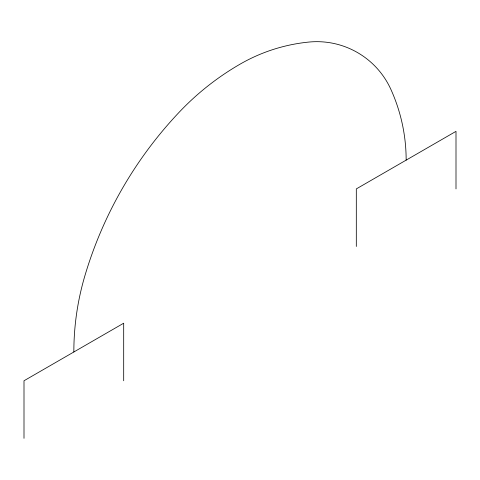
<?xml version="1.0" encoding="UTF-8"?>
<svg xmlns="http://www.w3.org/2000/svg" width="480" height="480" viewBox="0 0 480 480"><rect width="100%" height="100%" fill="white"/><g stroke="black" fill="none" stroke-linecap="round" stroke-linejoin="round"><path stroke-width="0.72" d="M456 188.91L456 131.352L356.31 188.91L356.31 246.468M123.69 380.766L123.69 323.208L24 380.766L24 438.324M406.152 160.128A171.45 171.45 0 0 0 390.912 89.46A81.3 81.3 0 0 0 308.826 42.066A171.45 171.45 0 0 0 240 64.2A268.512 268.512 0 0 0 179.322 112.08A405.654 405.654 0 0 0 84.972 275.502A268.512 268.512 0 0 0 73.848 351.99"/></g></svg>
